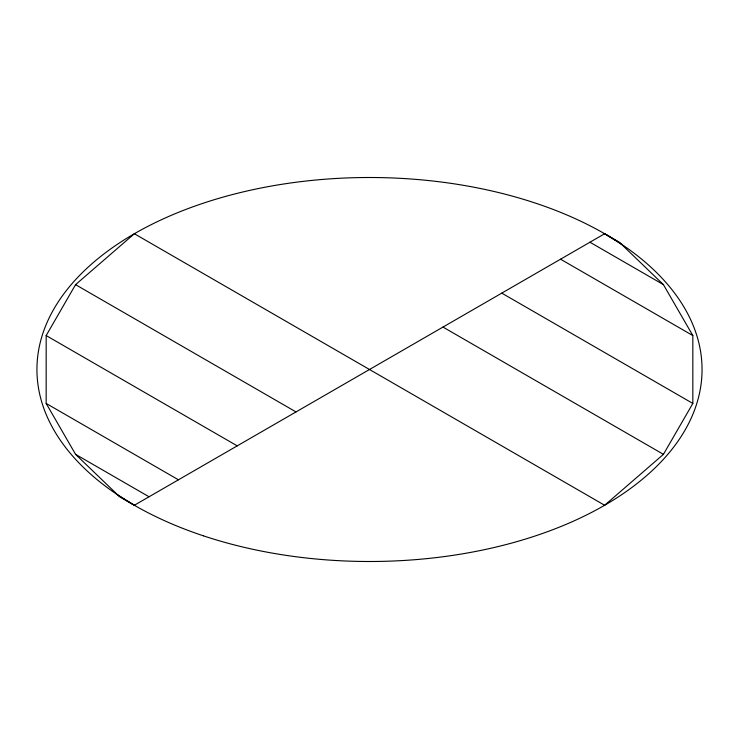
<?xml version="1.0" encoding="UTF-8"?>
<svg xmlns="http://www.w3.org/2000/svg" width="739" height="739" viewBox="0 0 739 739"><rect width="100%" height="100%" fill="white"/><g stroke="black" fill="none" stroke-linecap="round" stroke-linejoin="round"><path stroke-width="1.11" d="M46.169 335.561L75.563 284.654L134.35 233.736L604.65 505.264L663.437 454.346L692.831 403.439L692.831 335.561L663.437 284.654L619.347 242.226L604.65 233.736L134.35 505.264L119.653 496.774L75.563 454.346L46.169 403.439L46.169 335.561L237.228 445.866M589.953 242.226L663.437 284.654M560.559 259.195L692.831 335.561M501.772 293.134L692.831 403.439M442.984 327.072L663.437 454.346M75.563 284.654L296.016 411.928M46.169 403.439L178.441 479.805M75.563 454.346L149.047 496.774M604.65 233.736L621.24 244.046M117.76 494.954L134.35 505.264M203.225 535.775A332.55 191.992 0 0 0 702.05 369.5A332.55 191.992 0 0 0 203.225 203.225A332.55 191.992 0 0 0 203.225 535.775"/></g></svg>
